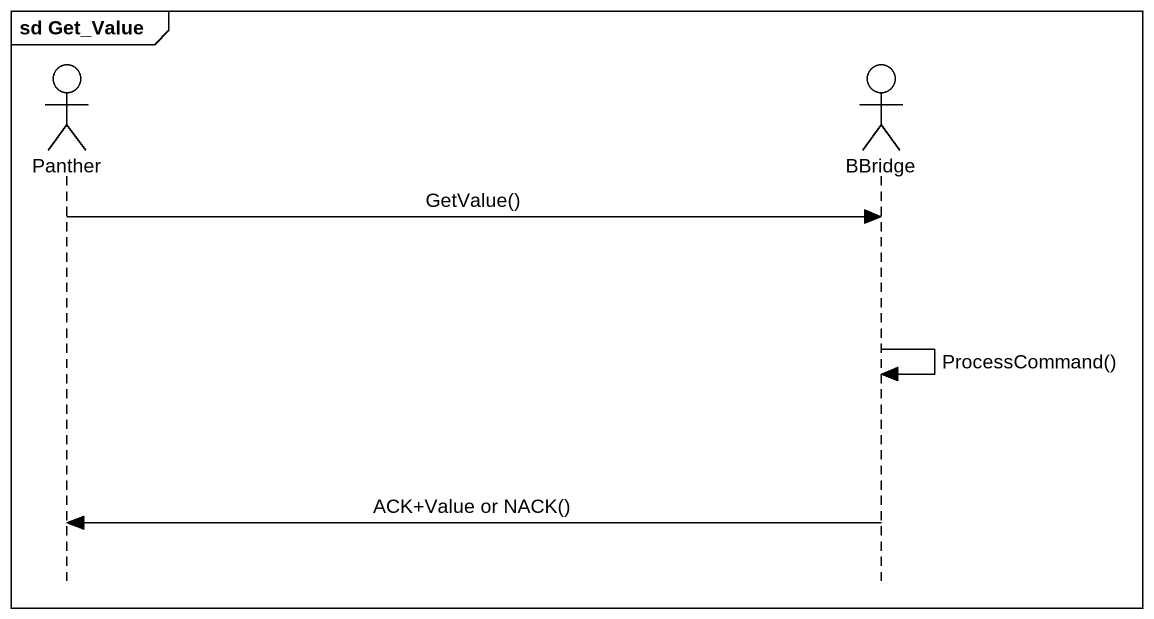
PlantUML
@startuml
mainframe sd Get_Value
hide footbox
actor Panther
actor BBridge

Panther -> BBridge : GetValue()
BBridge -> BBridge : ProcessCommand()
BBridge -> Panther : ACK+Value or NACK()
@enduml
